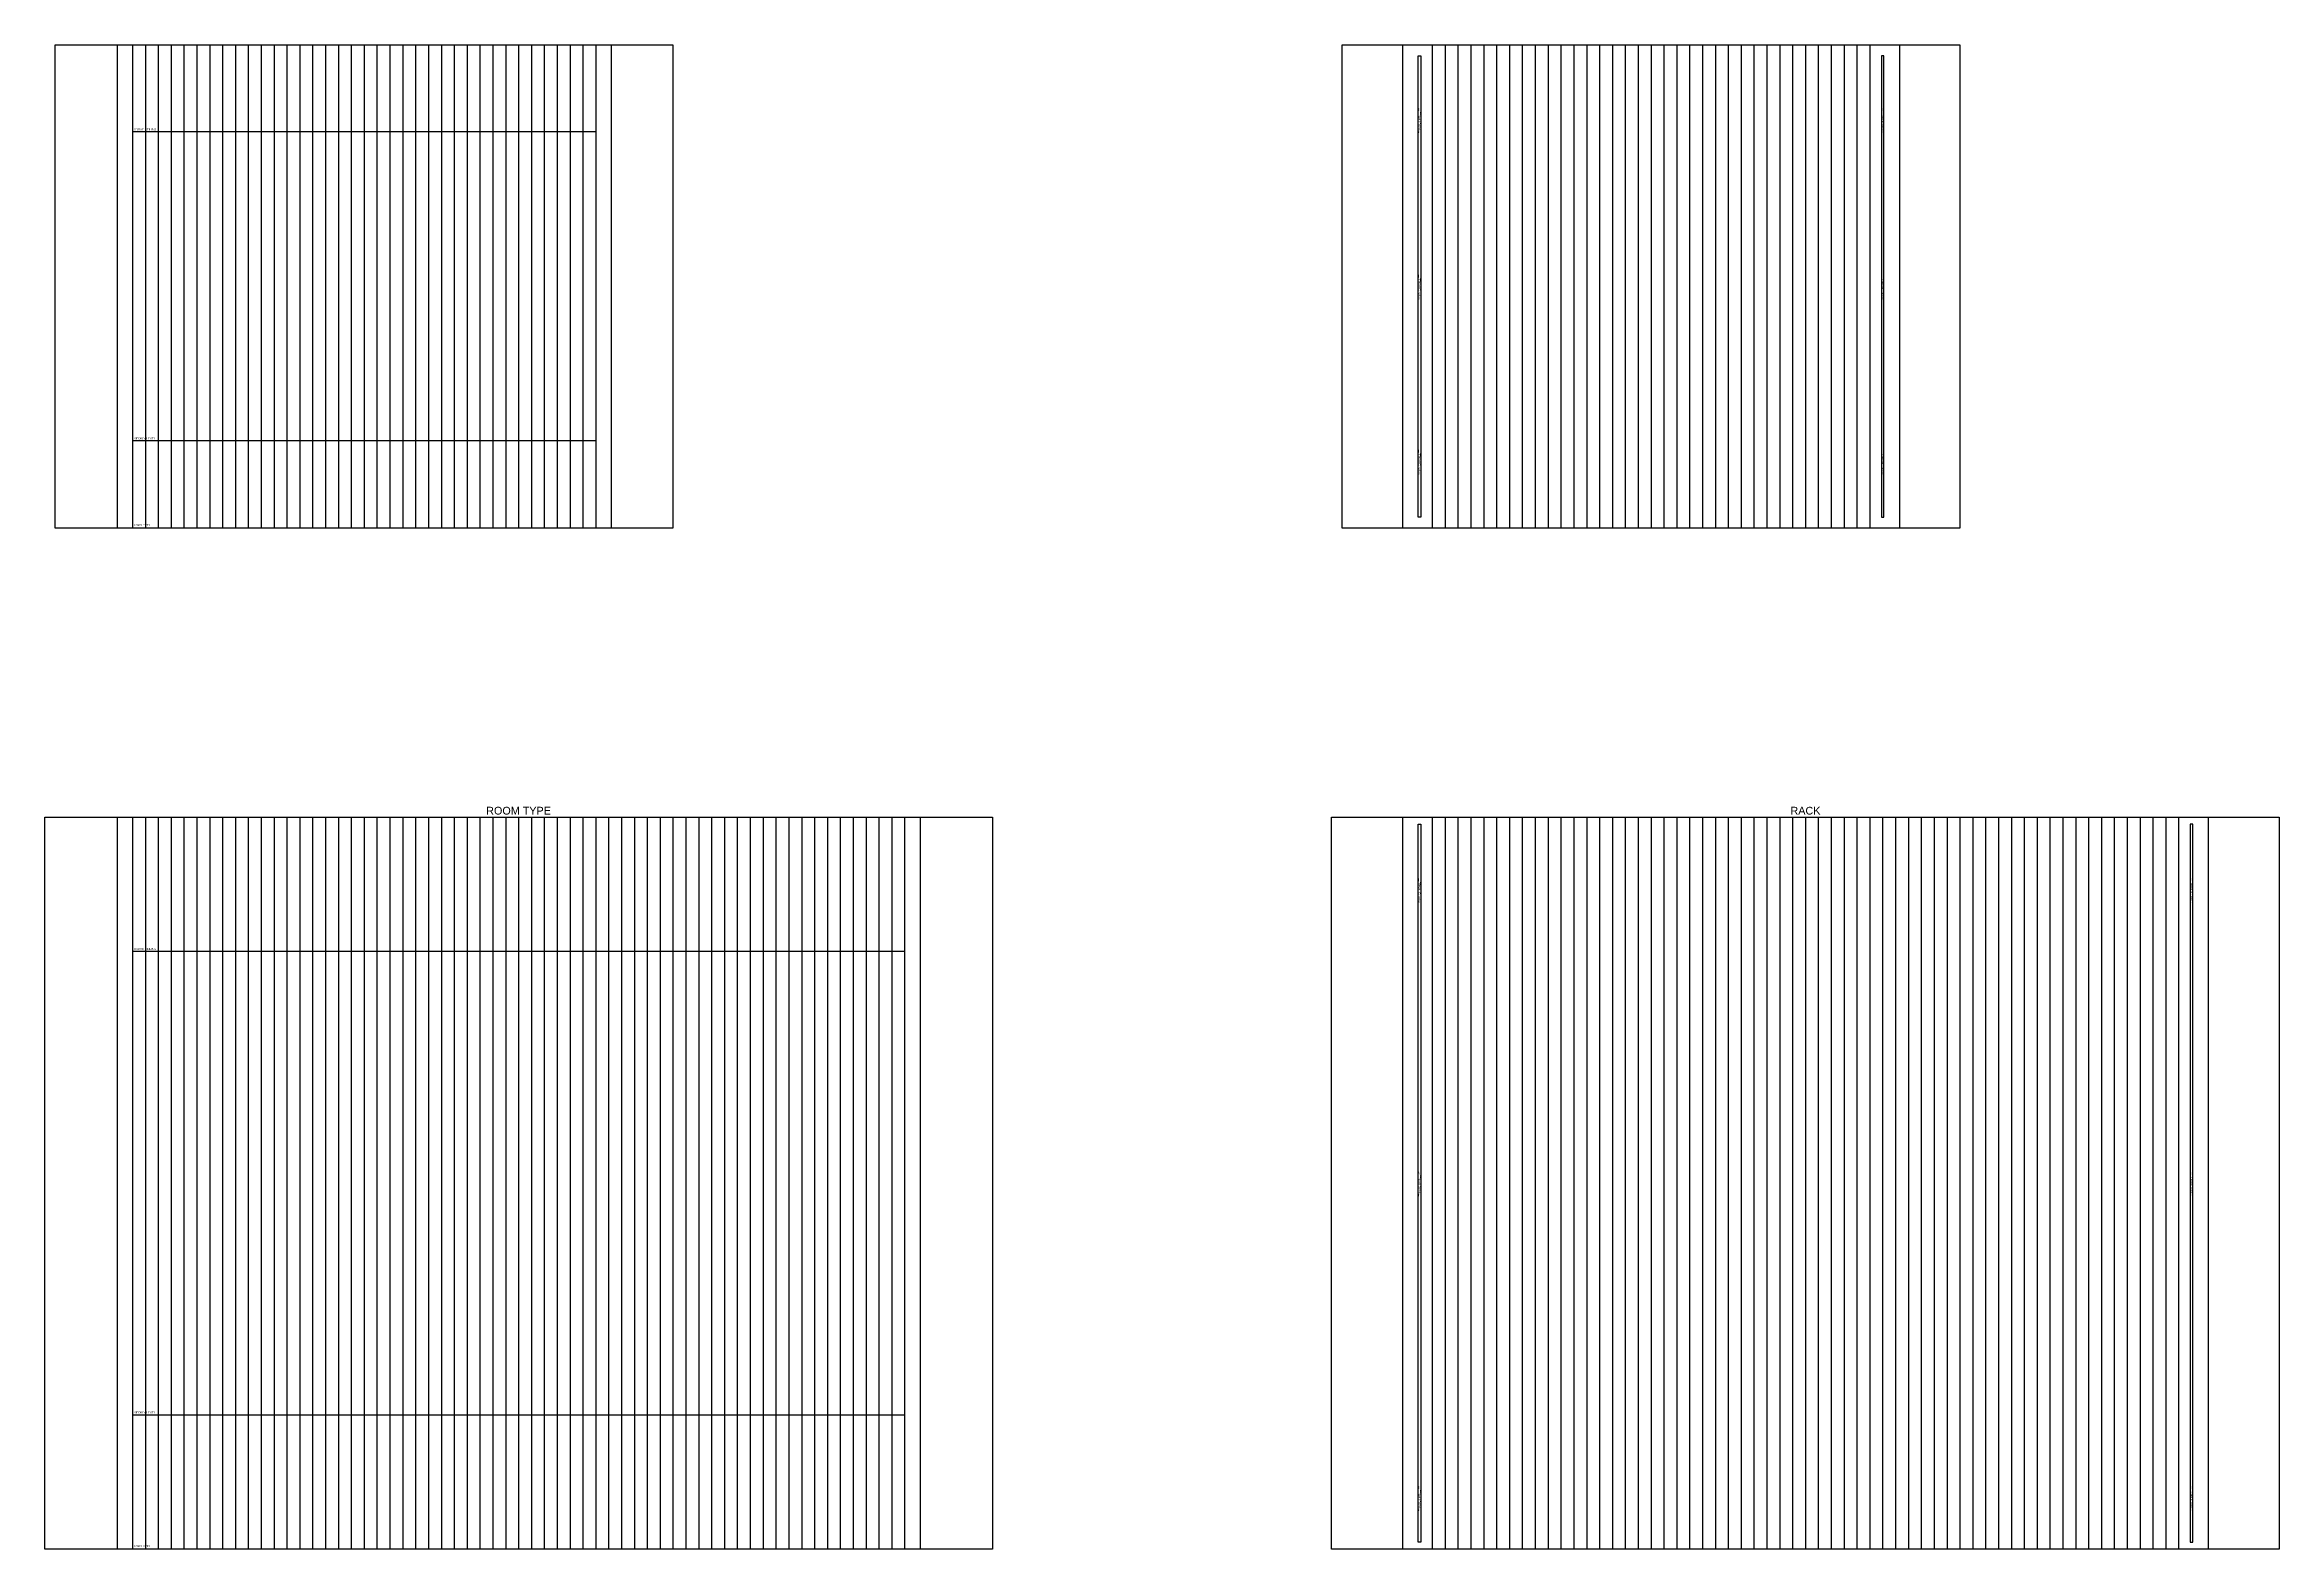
# Model space of a CAD drawing. Header units: millimetres. Extents: x -71336 to -33468, y -26189 to 22712.
# Drawn here: x -71307 to -66965, y -14110 to -11189 of the extents above; entities that cross this region are included whole.
import ezdxf

# ---------------------------------------------------------------- set-up
doc = ezdxf.new("R2010")
doc.units = ezdxf.units.MM
doc.linetypes.add('DASHED2', pattern=[0.375, 0.25, -0.125])
doc.layers.add('SC - Text', color=7, linetype='Continuous')
doc.layers.add('SC - Xlines', color=252, linetype='Continuous', plot=False)
doc.styles.add('ARIAL', font='arial.ttf')

msp = doc.modelspace()

# ---------------------------------------------------------------- linework, layer by layer
at = {"color": 30, "linetype": 'DASHED2', "ltscale": 5}
for p, q in [((-71136.022, -11188.849), (-71136.028, -12127.746)), ((-70236.022, -11188.849), (-70236.022, -12127.749)), ((-71136.021, -12688.854), (-71136.022, -14110.277)), ((-69636.024, -12688.854), (-69636.023, -14110.277))]:
    msp.add_line(p, q, dxfattribs=at)
at = {"color": 31, "linetype": 'DASHED2', "ltscale": 5}
for p, q in [((-70236.022, -11358.297), (-71136.023, -11358.296)), ((-70236.021, -11958.297), (-71136.024, -11958.296)), ((-69636.024, -12949.566), (-71136.022, -12949.566)), ((-69636.023, -13849.566), (-71136.022, -13849.566))]:
    msp.add_line(p, q, dxfattribs=at)
at = {"linetype": 'DASHED2', "ltscale": 5}
for points in [[(-68638.522, -12106.227), (-68638.522, -11210.329), (-68633.522, -11210.329), (-68633.522, -12106.227)], [(-67733.522, -12106.227), (-67733.522, -11210.329), (-67738.522, -11210.329), (-67738.522, -12106.227)]]:
    msp.add_lwpolyline(points, close=True, dxfattribs=at)
for points in [[(-68638.522, -14096.587), (-68638.522, -12702.544), (-68633.522, -12702.544), (-68633.522, -14096.587), (-68638.522, -14096.587)], [(-67133.522, -14096.587), (-67133.522, -12702.544), (-67138.522, -12702.544), (-67138.522, -14096.587), (-67133.522, -14096.587)]]:
    msp.add_lwpolyline(points, dxfattribs=at)
at = {"layer": 'SC - Xlines', "ltscale": 5, "transparency": 33554687}
for points in [[(-71286.022, -11188.849), (-70086.022, -11188.855), (-70086.023, -12127.752), (-71286.023, -12127.745)], [(-68786.022, -11188.851), (-67586.022, -11188.858), (-67586.022, -12127.758), (-68786.022, -12127.751)], [(-71306.563, -12688.854), (-69465.482, -12688.854), (-69465.482, -14110.277), (-71306.563, -14110.277)], [(-68806.563, -12688.854), (-66965.481, -12688.854), (-66965.481, -14110.277), (-68806.563, -14110.277)]]:
    msp.add_lwpolyline(points, close=True, dxfattribs=at)
at = {"layer": 'SC - Xlines', "ltscale": 5}
for points in [[(-71166.022, -11188.852), (-71166.022, -12127.75)], [(-71086.022, -11188.852), (-71086.022, -12127.75)], [(-71036.022, -11188.852), (-71036.022, -12127.75)], [(-70986.022, -11188.852), (-70986.022, -12127.75)], [(-70936.022, -11188.852), (-70936.022, -12127.75)], [(-70886.022, -11188.852), (-70886.022, -12127.75)], [(-70836.022, -11188.852), (-70836.022, -12127.75)], [(-70786.022, -11188.852), (-70786.022, -12127.75)], [(-70736.022, -11188.852), (-70736.022, -12127.75)], [(-70686.022, -11188.852), (-70686.022, -12127.75)], [(-70636.022, -11188.852), (-70636.022, -12127.75)], [(-70586.022, -11188.852), (-70586.022, -12127.75)], [(-70536.022, -11188.852), (-70536.022, -12127.75)], [(-70486.022, -11188.852), (-70486.022, -12127.75)], [(-70436.022, -11188.852), (-70436.022, -12127.75)], [(-70386.022, -11188.852), (-70386.022, -12127.75)], [(-70336.022, -11188.852), (-70336.022, -12127.75)], [(-70286.022, -11188.852), (-70286.022, -12127.75)], [(-70206.022, -11188.852), (-70206.022, -12127.75)], [(-68668.522, -11188.854), (-68668.522, -12127.752)], [(-68586.022, -11188.854), (-68586.022, -12127.752)], [(-68536.022, -11188.854), (-68536.022, -12127.752)], [(-68486.022, -11188.854), (-68486.022, -12127.752)], [(-68436.022, -11188.854), (-68436.022, -12127.752)], [(-68386.022, -11188.854), (-68386.022, -12127.752)], [(-68336.022, -11188.854), (-68336.022, -12127.752)], [(-68286.022, -11188.854), (-68286.022, -12127.752)], [(-68236.022, -11188.854), (-68236.022, -12127.752)], [(-68186.022, -11188.854), (-68186.022, -12127.752)], [(-68136.022, -11188.854), (-68136.022, -12127.752)], [(-68086.022, -11188.854), (-68086.022, -12127.752)], [(-68036.022, -11188.854), (-68036.022, -12127.752)], [(-67986.022, -11188.854), (-67986.022, -12127.752)], [(-67936.022, -11188.854), (-67936.022, -12127.752)], [(-67886.022, -11188.854), (-67886.022, -12127.752)], [(-67836.022, -11188.854), (-67836.022, -12127.752)], [(-67786.022, -11188.854), (-67786.022, -12127.752)], [(-67703.522, -11188.854), (-67703.522, -12127.752)], [(-71166.022, -12688.854), (-71166.022, -14110.277)], [(-71086.022, -12688.854), (-71086.022, -14110.277)], [(-71036.022, -12688.854), (-71036.022, -14110.277)], [(-70986.022, -12688.854), (-70986.022, -14110.277)], [(-70936.022, -12688.854), (-70936.022, -14110.277)], [(-70886.022, -12688.854), (-70886.022, -14110.277)], [(-70836.022, -12688.854), (-70836.022, -14110.277)], [(-70786.022, -12688.854), (-70786.022, -14110.277)], [(-70736.022, -12688.854), (-70736.022, -14110.277)], [(-70686.022, -12688.854), (-70686.022, -14110.277)], [(-70636.022, -12688.854), (-70636.022, -14110.277)], [(-70586.022, -12688.854), (-70586.022, -14110.277)], [(-70536.022, -12688.854), (-70536.022, -14110.277)], [(-70486.022, -12688.854), (-70486.022, -14110.277)], [(-70436.022, -12688.854), (-70436.022, -14110.277)], [(-70386.022, -12688.854), (-70386.022, -14110.277)], [(-70336.022, -12688.854), (-70336.022, -14110.277)], [(-70286.022, -12688.854), (-70286.022, -14110.277)], [(-70236.022, -12688.854), (-70236.022, -14110.277)], [(-70186.022, -12688.854), (-70186.022, -14110.277)], [(-70136.022, -12688.854), (-70136.022, -14110.277)], [(-70086.022, -12688.854), (-70086.022, -14110.277)], [(-70036.022, -12688.854), (-70036.022, -14110.277)], [(-69986.022, -12688.854), (-69986.022, -14110.277)], [(-69936.022, -12688.854), (-69936.022, -14110.277)], [(-69886.022, -12688.854), (-69886.022, -14110.277)], [(-69836.022, -12688.854), (-69836.022, -14110.277)], [(-69786.022, -12688.854), (-69786.022, -14110.277)], [(-69736.022, -12688.854), (-69736.022, -14110.277)], [(-69686.022, -12688.854), (-69686.022, -14110.277)], [(-69606.022, -12688.854), (-69606.022, -14110.277)], [(-68668.522, -12688.854), (-68668.522, -14110.277)], [(-68586.022, -12688.854), (-68586.022, -14110.277)], [(-68536.022, -12688.854), (-68536.022, -14110.277)], [(-68486.022, -12688.854), (-68486.022, -14110.277)], [(-68436.022, -12688.854), (-68436.022, -14110.277)], [(-68386.022, -12688.854), (-68386.022, -14110.277)], [(-68336.022, -12688.854), (-68336.022, -14110.277)], [(-68286.022, -12688.854), (-68286.022, -14110.277)], [(-68236.022, -12688.854), (-68236.022, -14110.277)], [(-68186.022, -12688.854), (-68186.022, -14110.277)], [(-68136.022, -12688.854), (-68136.022, -14110.277)], [(-68086.022, -12688.854), (-68086.022, -14110.277)], [(-68036.022, -12688.854), (-68036.022, -14110.277)], [(-67986.022, -12688.854), (-67986.022, -14110.277)], [(-67936.022, -12688.854), (-67936.022, -14110.277)], [(-67886.022, -12688.854), (-67886.022, -14110.277)], [(-67836.022, -12688.854), (-67836.022, -14110.277)], [(-67786.022, -12688.854), (-67786.022, -14110.277)], [(-67736.022, -12688.854), (-67736.022, -14110.277)], [(-67686.022, -12688.854), (-67686.022, -14110.277)], [(-67636.022, -12688.854), (-67636.022, -14110.277)], [(-67586.022, -12688.854), (-67586.022, -14110.277)], [(-67536.022, -12688.854), (-67536.022, -14110.277)], [(-67486.022, -12688.854), (-67486.022, -14110.277)], [(-67436.022, -12688.854), (-67436.022, -14110.277)], [(-67386.022, -12688.854), (-67386.022, -14110.277)], [(-67336.022, -12688.854), (-67336.022, -14110.277)], [(-67286.022, -12688.854), (-67286.022, -14110.277)], [(-67236.022, -12688.854), (-67236.022, -14110.277)], [(-67186.022, -12688.854), (-67186.022, -14110.277)], [(-67103.522, -12688.854), (-67103.522, -14110.277)]]:
    msp.add_lwpolyline(points, dxfattribs=at)
at = {"layer": 'SC - Xlines', "color": 250, "ltscale": 5}
for points in [[(-71111.022, -11188.854), (-71111.022, -12127.75)], [(-71061.022, -11188.854), (-71061.022, -12127.75)], [(-71011.022, -11188.854), (-71011.022, -12127.75)], [(-70961.022, -11188.854), (-70961.022, -12127.75)], [(-70911.022, -11188.854), (-70911.022, -12127.75)], [(-70861.022, -11188.854), (-70861.022, -12127.75)], [(-70811.022, -11188.854), (-70811.022, -12127.75)], [(-70761.022, -11188.854), (-70761.022, -12127.75)], [(-70711.022, -11188.854), (-70711.022, -12127.75)], [(-70661.022, -11188.854), (-70661.022, -12127.75)], [(-70611.022, -11188.854), (-70611.022, -12127.75)], [(-70561.022, -11188.854), (-70561.022, -12127.75)], [(-70511.022, -11188.854), (-70511.022, -12127.75)], [(-70461.022, -11188.854), (-70461.022, -12127.75)], [(-70411.022, -11188.854), (-70411.022, -12127.75)], [(-70361.022, -11188.854), (-70361.022, -12127.75)], [(-70311.022, -11188.854), (-70311.022, -12127.75)], [(-70261.022, -11188.854), (-70261.022, -12127.75)], [(-68611.022, -11188.854), (-68611.022, -12127.752)], [(-68561.022, -11188.854), (-68561.022, -12127.752)], [(-68511.022, -11188.854), (-68511.022, -12127.752)], [(-68461.022, -11188.854), (-68461.022, -12127.752)], [(-68411.022, -11188.854), (-68411.022, -12127.752)], [(-68361.022, -11188.854), (-68361.022, -12127.752)], [(-68311.022, -11188.854), (-68311.022, -12127.752)], [(-68261.022, -11188.854), (-68261.022, -12127.752)], [(-68211.022, -11188.854), (-68211.022, -12127.752)], [(-68161.022, -11188.854), (-68161.022, -12127.752)], [(-68111.022, -11188.854), (-68111.022, -12127.752)], [(-68061.022, -11188.854), (-68061.022, -12127.752)], [(-68011.022, -11188.854), (-68011.022, -12127.752)], [(-67961.022, -11188.854), (-67961.022, -12127.752)], [(-67911.022, -11188.854), (-67911.022, -12127.752)], [(-67861.022, -11188.854), (-67861.022, -12127.752)], [(-67811.022, -11188.854), (-67811.022, -12127.752)], [(-67761.022, -11188.854), (-67761.022, -12127.752)], [(-71111.022, -12688.854), (-71111.022, -14110.277)], [(-71061.022, -12688.854), (-71061.022, -14110.277)], [(-71011.022, -12688.854), (-71011.022, -14110.277)], [(-70961.022, -12688.854), (-70961.022, -14110.277)], [(-70911.022, -12688.854), (-70911.022, -14110.277)], [(-70861.022, -12688.854), (-70861.022, -14110.277)], [(-70811.022, -12688.854), (-70811.022, -14110.277)], [(-70761.022, -12688.854), (-70761.022, -14110.277)], [(-70711.022, -12688.854), (-70711.022, -14110.277)], [(-70661.022, -12688.854), (-70661.022, -14110.277)], [(-70611.022, -12688.854), (-70611.022, -14110.277)], [(-70561.022, -12688.854), (-70561.022, -14110.277)], [(-70511.022, -12688.854), (-70511.022, -14110.277)], [(-70461.022, -12688.854), (-70461.022, -14110.277)], [(-70411.022, -12688.854), (-70411.022, -14110.277)], [(-70361.022, -12688.854), (-70361.022, -14110.277)], [(-70311.022, -12688.854), (-70311.022, -14110.277)], [(-70261.022, -12688.854), (-70261.022, -14110.277)], [(-70211.022, -12688.854), (-70211.022, -14110.277)], [(-70161.022, -12688.854), (-70161.022, -14110.277)], [(-70111.022, -12688.854), (-70111.022, -14110.277)], [(-70061.022, -12688.854), (-70061.022, -14110.277)], [(-70011.022, -12688.854), (-70011.022, -14110.277)], [(-69961.022, -12688.854), (-69961.022, -14110.277)], [(-69911.022, -12688.854), (-69911.022, -14110.277)], [(-69861.022, -12688.854), (-69861.022, -14110.277)], [(-69811.022, -12688.854), (-69811.022, -14110.277)], [(-69761.022, -12688.854), (-69761.022, -14110.277)], [(-69711.022, -12688.854), (-69711.022, -14110.277)], [(-69661.024, -12688.854), (-69661.024, -14110.277)], [(-68611.022, -12688.854), (-68611.022, -14110.277)], [(-68561.022, -12688.854), (-68561.022, -14110.277)], [(-68511.022, -12688.854), (-68511.022, -14110.277)], [(-68461.022, -12688.854), (-68461.022, -14110.277)], [(-68411.022, -12688.854), (-68411.022, -14110.277)], [(-68361.022, -12688.854), (-68361.022, -14110.277)], [(-68311.022, -12688.854), (-68311.022, -14110.277)], [(-68261.022, -12688.854), (-68261.022, -14110.277)], [(-68211.022, -12688.854), (-68211.022, -14110.277)], [(-68161.022, -12688.854), (-68161.022, -14110.277)], [(-68111.022, -12688.854), (-68111.022, -14110.277)], [(-68061.022, -12688.854), (-68061.022, -14110.277)], [(-68011.022, -12688.854), (-68011.022, -14110.277)], [(-67961.022, -12688.854), (-67961.022, -14110.277)], [(-67911.022, -12688.854), (-67911.022, -14110.277)], [(-67861.022, -12688.854), (-67861.022, -14110.277)], [(-67811.022, -12688.854), (-67811.022, -14110.277)], [(-67761.022, -12688.854), (-67761.022, -14110.277)], [(-67711.022, -12688.854), (-67711.022, -14110.277)], [(-67661.022, -12688.854), (-67661.022, -14110.277)], [(-67611.022, -12688.854), (-67611.022, -14110.277)], [(-67561.022, -12688.854), (-67561.022, -14110.277)], [(-67511.022, -12688.854), (-67511.022, -14110.277)], [(-67461.022, -12688.854), (-67461.022, -14110.277)], [(-67411.022, -12688.854), (-67411.022, -14110.277)], [(-67361.022, -12688.854), (-67361.022, -14110.277)], [(-67311.022, -12688.854), (-67311.022, -14110.277)], [(-67261.022, -12688.854), (-67261.022, -14110.277)], [(-67211.022, -12688.854), (-67211.022, -14110.277)], [(-67161.024, -12688.854), (-67161.024, -14110.277)]]:
    msp.add_lwpolyline(points, dxfattribs=at)

# ---------------------------------------------------------------- texts
at = {"layer": 'SC - Text', "char_height": 3.5, "width": 136.51602, "rotation": 90, "style": 'ARIAL'}
for insert, attachment_point in [((-68637.754, -11360.366), 1), ((-67734.291, -11360.366), 7), ((-68637.754, -11683.472), 1), ((-67734.291, -11683.472), 7), ((-68637.754, -12023.264), 1), ((-67734.291, -12023.264), 7)]:
    msp.add_mtext('*** PATCH PANEL ***', dxfattribs=dict(at, insert=insert, attachment_point=attachment_point))
at = {"layer": 'SC - Text', "style": 'ARIAL'}
for s, insert, char_height, attachment_point in [('ABOVE CEILING', (-71133.022, -11355.296), 4, 7), ('MEDIUM LEVEL', (-71133.024, -11955.296), 4, 7), ('LOW LEVEL', (-71133.024, -12123.607), 4, 7), ('\\A1;{\\fSansSerif|b0|i0|c2|p2;\\W1;ROOM TYPE}', (-70386.022, -12683.854), 15, 8), ('\\A1;{\\fSansSerif|b0|i0|c2|p2;\\W1;RACK}', (-67886.022, -12683.854), 15, 8), ('ABOVE CEILING', (-71133.021, -12946.566), 4, 7), ('MEDIUM LEVEL', (-71133.022, -13846.566), 4, 7), ('LOW LEVEL', (-71133.022, -14106.138), 4, 7)]:
    msp.add_mtext(s, dxfattribs=dict(at, insert=insert, char_height=char_height, attachment_point=attachment_point))
at = {"layer": 'SC - Text', "ltscale": 5, "char_height": 3.5, "width": 136.51602, "rotation": 90, "style": 'ARIAL'}
for insert, attachment_point in [((-68637.754, -12855.652), 1), ((-67134.29, -12855.652), 7), ((-68637.754, -13424.996), 1), ((-67134.29, -13424.996), 7), ((-68637.754, -14036.025), 1), ((-67134.29, -14036.025), 7)]:
    msp.add_mtext('*** PATCH PANEL ***', dxfattribs=dict(at, insert=insert, attachment_point=attachment_point))

doc.saveas('drawing.dxf')
